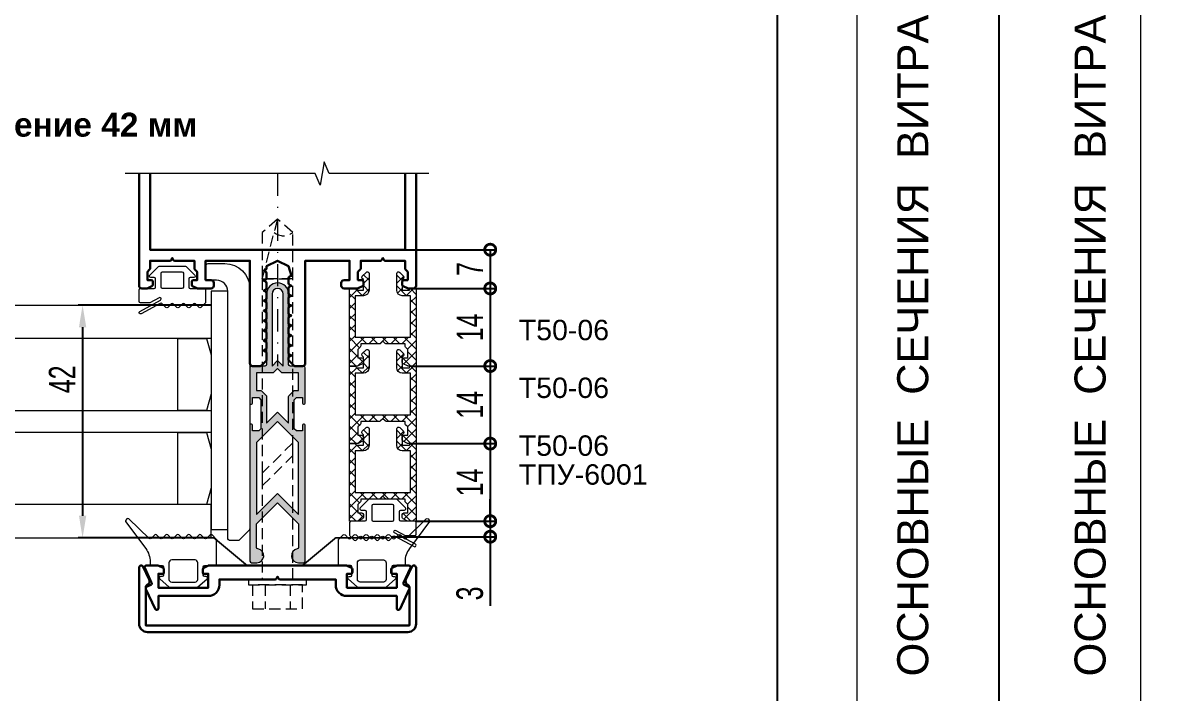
# Model space of a CAD drawing. Extents: x -37 to 8820, y -336 to 478.
# Drawn here: x 5979.9 to 6110.1, y 143.1 to 218.7 of the extents above; entities that cross this region are included whole.
import ezdxf
from ezdxf.enums import TextEntityAlignment as Align

# ---------------------------------------------------------------- set-up
doc = ezdxf.new("R2010")
doc.units = 0
doc.header["$LTSCALE"] = 5
doc.linetypes.add('DASHDOT', pattern=[1, 0.5, -0.25, 0, -0.25])
doc.linetypes.add('HIDDEN', pattern=[0.375, 0.25, -0.125])
doc.layers.get('0').update_dxf_attribs({"linetype": 'CONTINUOUS', "lineweight": 30})
doc.layers.get('DEFPOINTS').update_dxf_attribs({"linetype": 'CONTINUOUS'})
for name, color, linetype, lineweight in [('1', 6, 'DASHDOT', 13), ('2', 3, 'HIDDEN', 13), ('Dimentions', 5, 'CONTINUOUS', 15), ('Glass', 5, 'CONTINUOUS', 20), ('Ал подклад', 7, 'CONTINUOUS', 20), ('Герлен', 7, 'CONTINUOUS', 60), ('Зигзаг', 1, 'CONTINUOUS', 15), ('Подкладки', 1, 'CONTINUOUS', 20), ('Текстовый', 7, 'CONTINUOUS', 9), ('Уплотнители', 1, 'CONTINUOUS', 20), ('Штриховка', 1, 'CONTINUOUS', 5)]:
    doc.layers.add(name, color=color, linetype=linetype, lineweight=lineweight)
doc.layers.add('Скрытые', color=14, linetype='CONTINUOUS', plot=False)
doc.styles.add('3', font='RUSS.SHX', dxfattribs={"width": 0.7, "height": 3})
doc.styles.add('Каталожный', font='arial.ttf', dxfattribs={"height": 2.5})
doc.styles.add('Фирм', font='arial.ttf', dxfattribs={"height": 3.5})
doc.dimstyles.new('MX1_6', dxfattribs={"dimtxt": 3, "dimasz": 2.5, "dimexe": 0.5, "dimexo": 0, "dimgap": 0.8, "dimtad": 1, "dimlfac": 1.6, "dimdsep": 46, "dimtxsty": '3', "dimcen": 0, "dimclrd": 256, "dimclre": 256, "dimclrt": 256, "dimaunit": 1, "dimadec": 0, "dimazin": 0, "dimtfac": 1, "dimtmove": 0, "dimatfit": 1, "dimfxl": 1, "dimtvp": 1, "dimtolj": 1, "dimtzin": 0, "dimarcsym": 0})

# ---------------------------------------------------------------- blocks, each defined once
blk = doc.blocks.new('*D132')
at = {"layer": 'DEFPOINTS', "color": 0, "linetype": 'Continuous', "transparency": 16777216}
for p in [(6001.15, 186.89), (5986.66, 160.64), (6001.15, 160.64)]:
    blk.add_point(p, dxfattribs=at)
at = {"layer": 'Dimentions', "linetype": 'Continuous', "lineweight": -2, "transparency": 16777216}
for p, q in [((6001.15, 186.89), (5986.16, 186.89)), ((5986.66, 184.39), (5986.66, 163.14)), ((6001.15, 160.64), (5986.16, 160.64))]:
    blk.add_line(p, q, dxfattribs=at)
at = {"layer": 'Dimentions', "linetype": 'Continuous', "transparency": 16777216}
for points in [[(5986.25, 184.39), (5987.08, 184.39), (5986.66, 186.89)], [(5986.25, 163.14), (5987.08, 163.14), (5986.66, 160.64)]]:
    blk.add_solid(points, dxfattribs=at)
at = {"layer": 'Dimentions', "linetype": 'Continuous', "transparency": 16777216, "insert": (5984.36, 178.52), "char_height": 3, "attachment_point": 5, "rotation": 90, "style": '3'}
blk.add_mtext('\\A1;42', dxfattribs=at)
blk = doc.blocks.new('45313-2')
blk.add_lwpolyline([(-12.43, 0, -0.116434), (-12.56, 0.03), (-13.33, 0.42, -0.284079), (-13.5, 0.69), (-13.5, 1.2, -0.414214), (-13.2, 1.5), (-12.5, 1.5), (-12.5, 4), (-21.5, 4), (-21.5, 1.5), (-20.8, 1.5, -0.414214), (-20.5, 1.2), (-20.5, 0.69, -0.284079), (-20.67, 0.42), (-21.44, 0.03, -0.116434), (-21.57, 0), (-23.7, 0, -0.548619), (-23.97, 0.43), (-22.73, 3.1, 0.414214), (-22.87, 3.5), (-23.63, 3.85, -0.414214), (-23.77, 4.25), (-22.1, 7.83, -0.291473), (-21.83, 8), (-21.8, 8, -0.414214), (-21.5, 7.7), (-21.5, 5.5), (-12.5, 5.5, -0.414214), (-10.5, 3.5), (-10.5, 2.5), (-0.44, 2.5, -0.284079), (-0.17, 2.33), (0, 2), (0.17, 2.33, -0.284079), (0.44, 2.5), (10.5, 2.5), (10.5, 3.5, -0.414214), (12.5, 5.5), (21.5, 5.5), (21.5, 7.7, -0.414214), (21.8, 8), (21.83, 8, -0.291473), (22.1, 7.83), (23.77, 4.25, -0.414214), (23.63, 3.85), (22.87, 3.5, 0.414214), (22.73, 3.1), (23.97, 0.43, -0.548619), (23.7, 0), (21.57, 0, -0.116434), (21.44, 0.03), (20.67, 0.42, -0.284079), (20.5, 0.69), (20.5, 1.2, -0.414214), (20.8, 1.5), (21.5, 1.5), (21.5, 4), (12.5, 4), (12.5, 1.5), (13.2, 1.5, -0.414214), (13.5, 1.2), (13.5, 0.69, -0.284079), (13.33, 0.42), (12.56, 0.03, -0.116434), (12.43, 0)], format="xyb", close=True)
blk = doc.blocks.new('_DotSmall')
at = {"color": 0, "linetype": 'ByBlock', "const_width": 0.5}
blk.add_lwpolyline([(-0.0625, 0, 1), (0.0625, 0, 1)], format="xyb", close=True, dxfattribs=at)
blk = doc.blocks.new('*D134')
at = {"layer": 'DEFPOINTS', "color": 0, "linetype": 'Continuous', "transparency": 16777216}
for p in [(6023.97, 188.77), (6024.28, 180.02), (6032.64, 180.02)]:
    blk.add_point(p, dxfattribs=at)
at = {"layer": 'Dimentions', "linetype": 'Continuous', "lineweight": -2, "transparency": 16777216}
for p, q in [((6023.97, 188.77), (6033.14, 188.77)), ((6032.64, 188.77), (6032.64, 180.02)), ((6024.28, 180.02), (6033.14, 180.02))]:
    blk.add_line(p, q, dxfattribs=at)
at = {"layer": 'Dimentions', "linetype": 'Continuous', "lineweight": -2, "transparency": 16777216, "xscale": 2.5, "yscale": 2.5, "zscale": 2.5}
for p, rotation in [((6032.64, 188.77), 90), ((6032.64, 180.02), 270)]:
    blk.add_blockref('_DotSmall', p, dxfattribs=dict(at, rotation=rotation))
at = {"layer": 'Dimentions', "linetype": 'Continuous', "transparency": 16777216, "insert": (6030.34, 184.39), "char_height": 3, "attachment_point": 5, "rotation": 90, "style": '3'}
blk.add_mtext('\\A1;14', dxfattribs=at)
blk = doc.blocks.new('*D135')
at = {"layer": 'DEFPOINTS', "color": 0, "linetype": 'Continuous', "transparency": 16777216}
for p in [(6023.03, 193.14), (6031.11, 188.77), (6032.64, 188.77)]:
    blk.add_point(p, dxfattribs=at)
at = {"layer": 'Dimentions', "linetype": 'Continuous', "lineweight": -2, "transparency": 16777216}
for p, q in [((6023.03, 193.14), (6033.14, 193.14)), ((6032.64, 193.14), (6032.64, 188.77)), ((6031.11, 188.77), (6033.14, 188.77))]:
    blk.add_line(p, q, dxfattribs=at)
at = {"layer": 'Dimentions', "linetype": 'Continuous', "lineweight": -2, "transparency": 16777216, "xscale": 2.5, "yscale": 2.5, "zscale": 2.5}
for p, rotation in [((6032.64, 193.14), 90), ((6032.64, 188.77), 270)]:
    blk.add_blockref('_DotSmall', p, dxfattribs=dict(at, rotation=rotation))
at = {"layer": 'Dimentions', "linetype": 'Continuous', "transparency": 16777216, "insert": (6030.34, 190.96), "char_height": 3, "attachment_point": 5, "rotation": 90, "style": '3'}
blk.add_mtext('\\A1;7', dxfattribs=at)
blk = doc.blocks.new('*D1007')
at = {"layer": 'DEFPOINTS', "color": 0, "linetype": 'Continuous', "transparency": 16777216}
for p in [(6023.97, 180.02), (6024.28, 171.27), (6032.64, 171.27)]:
    blk.add_point(p, dxfattribs=at)
at = {"layer": 'Dimentions', "linetype": 'Continuous', "lineweight": -2, "transparency": 16777216}
for p, q in [((6023.97, 180.02), (6033.14, 180.02)), ((6032.64, 180.02), (6032.64, 171.27)), ((6024.28, 171.27), (6033.14, 171.27))]:
    blk.add_line(p, q, dxfattribs=at)
at = {"layer": 'Dimentions', "linetype": 'Continuous', "lineweight": -2, "transparency": 16777216, "xscale": 2.5, "yscale": 2.5, "zscale": 2.5}
for p, rotation in [((6032.64, 180.02), 90), ((6032.64, 171.27), 270)]:
    blk.add_blockref('_DotSmall', p, dxfattribs=dict(at, rotation=rotation))
at = {"layer": 'Dimentions', "linetype": 'Continuous', "transparency": 16777216, "insert": (6030.34, 175.64), "char_height": 3, "attachment_point": 5, "rotation": 90, "style": '3'}
blk.add_mtext('\\A1;14', dxfattribs=at)
blk = doc.blocks.new('*D1008')
at = {"layer": 'DEFPOINTS', "color": 0, "linetype": 'Continuous', "transparency": 16777216}
for p in [(6023.97, 171.27), (6024.28, 162.52), (6032.64, 162.52)]:
    blk.add_point(p, dxfattribs=at)
at = {"layer": 'Dimentions', "linetype": 'Continuous', "lineweight": -2, "transparency": 16777216}
for p, q in [((6023.97, 171.27), (6033.14, 171.27)), ((6032.64, 171.27), (6032.64, 162.52)), ((6024.28, 162.52), (6033.14, 162.52))]:
    blk.add_line(p, q, dxfattribs=at)
at = {"layer": 'Dimentions', "linetype": 'Continuous', "lineweight": -2, "transparency": 16777216, "xscale": 2.5, "yscale": 2.5, "zscale": 2.5}
for p, rotation in [((6032.64, 171.27), 90), ((6032.64, 162.52), 270)]:
    blk.add_blockref('_DotSmall', p, dxfattribs=dict(at, rotation=rotation))
at = {"layer": 'Dimentions', "linetype": 'Continuous', "transparency": 16777216, "insert": (6030.34, 166.89), "char_height": 3, "attachment_point": 5, "rotation": 90, "style": '3'}
blk.add_mtext('\\A1;14', dxfattribs=at)
blk = doc.blocks.new('*D1009')
at = {"layer": 'DEFPOINTS', "color": 0, "linetype": 'Continuous', "transparency": 16777216}
for p in [(6029.39, 162.52), (6021.47, 160.77), (6032.64, 160.77)]:
    blk.add_point(p, dxfattribs=at)
at = {"layer": 'Dimentions', "linetype": 'Continuous', "lineweight": -2, "transparency": 16777216}
for p, q in [((6032.64, 162.52), (6032.64, 165.02)), ((6029.39, 162.52), (6033.14, 162.52)), ((6032.64, 162.52), (6032.64, 160.77)), ((6021.47, 160.77), (6033.14, 160.77)), ((6032.64, 160.77), (6032.64, 152.97))]:
    blk.add_line(p, q, dxfattribs=at)
at = {"layer": 'Dimentions', "linetype": 'Continuous', "lineweight": -2, "transparency": 16777216, "xscale": 2.5, "yscale": 2.5, "zscale": 2.5}
for p, rotation in [((6032.64, 162.52), 270), ((6032.64, 160.77), 90)]:
    blk.add_blockref('_DotSmall', p, dxfattribs=dict(at, rotation=rotation))
at = {"layer": 'Dimentions', "linetype": 'Continuous', "transparency": 16777216, "insert": (6030.34, 154.37), "char_height": 3, "attachment_point": 5, "rotation": 90, "style": '3'}
blk.add_mtext('\\A1;3', dxfattribs=at)

msp = doc.modelspace()

# ---------------------------------------------------------------- hatches: boundary and pattern name
at = {"layer": 'Штриховка', "lineweight": 5}
h = msp.add_hatch(dxfattribs=at)
h.set_pattern_fill('ANSI37', color=256, scale=7, style=0)
h.set_pattern_definition([(45, (8413.8997, 7320.5547), (-0.61871843, 0.61871843), []), (135, (8413.8997, 7320.5547), (-0.61871843, -0.61871843), [])])
edge = h.paths.add_edge_path()
edge.add_line((6020.5289, 182.8323), (6020.2713, 182.5748))
edge.add_arc((6020.1387, 182.7073), 0.1875, 270, 315, ccw=False)
edge.add_line((6020.1387, 182.5198), (6018.0289, 182.5198))
edge.add_line((6018.0289, 182.5198), (6018.0289, 182.285))
edge.add_arc((6017.8414, 182.285), 0.1875, -45, 0, ccw=False)
edge.add_line((6017.974, 182.1524), (6017.7164, 181.8948))
edge.add_line((6017.7164, 181.8948), (6017.7164, 180.9573))
edge.add_line((6017.7164, 180.9573), (6018.1539, 180.9573))
edge.add_arc((6018.1539, 180.7698), 0.1875, 0, 90, ccw=False)
edge.add_line((6018.3414, 180.7698), (6018.3414, 180.4482))
edge.add_arc((6018.1539, 180.4482), 0.1875, 296.565051, 360, ccw=False)
edge.add_line((6018.2377, 180.2805), (6017.756, 180.0396))
edge.add_arc((6017.6721, 180.2073), 0.1875, 270, 296.565051, ccw=False)
edge.add_line((6017.6721, 180.0198), (6016.7789, 180.0198))
edge.add_line((6016.7789, 180.0198), (6016.7789, 188.7698))
edge.add_line((6016.7789, 188.7698), (6017.3414, 188.7698))
edge.add_arc((6017.3414, 188.5823), 0.1875, 0, 90, ccw=False)
edge.add_line((6017.5289, 188.5823), (6018.3414, 188.5823))
edge.add_line((6018.3414, 188.5823), (6018.3414, 189.7698))
edge.add_line((6018.3414, 189.7698), (6018.2088, 189.9024))
edge.add_arc((6018.3414, 190.035), 0.1875, 135, 225, ccw=False)
edge.add_line((6018.2088, 190.1676), (6018.628, 190.5868))
edge.add_arc((6018.7682, 190.4466), 0.1982, 0, 135, ccw=False)
edge.add_line((6018.9664, 190.4466), (6018.9664, 188.5823))
edge.add_arc((6018.3414, 188.5823), 0.625, -90, 0, ccw=False)
edge.add_line((6018.3414, 187.9573), (6017.4039, 187.9573))
edge.add_line((6017.4039, 187.9573), (6017.4039, 183.2698))
edge.add_line((6017.4039, 183.2698), (6023.6539, 183.2698))
edge.add_line((6023.6539, 183.2698), (6023.6539, 187.9573))
edge.add_line((6023.6539, 187.9573), (6022.7164, 187.9573))
edge.add_arc((6022.7164, 188.5823), 0.625, 180, 270, ccw=False)
edge.add_line((6022.0914, 188.5823), (6022.0914, 190.4466))
edge.add_arc((6022.2896, 190.4466), 0.1982, 45, 180, ccw=False)
edge.add_line((6022.4298, 190.5868), (6022.849, 190.1676))
edge.add_arc((6022.7164, 190.035), 0.1875, -45, 45, ccw=False)
edge.add_line((6022.849, 189.9024), (6022.7164, 189.7698))
edge.add_line((6022.7164, 189.7698), (6022.7164, 188.5823))
edge.add_line((6022.7164, 188.5823), (6023.5289, 188.5823))
edge.add_arc((6023.7164, 188.5823), 0.1875, 90, 180, ccw=False)
edge.add_line((6023.7164, 188.7698), (6024.2789, 188.7698))
edge.add_line((6024.2789, 188.7698), (6024.2789, 180.0198))
edge.add_line((6024.2789, 180.0198), (6023.3857, 180.0198))
edge.add_arc((6023.3857, 180.2073), 0.1875, 243.434949, 270, ccw=False)
edge.add_line((6023.3018, 180.0396), (6022.82, 180.2805))
edge.add_arc((6022.9039, 180.4482), 0.1875, 180, 243.434949, ccw=False)
edge.add_line((6022.7164, 180.4482), (6022.7164, 180.7698))
edge.add_arc((6022.9039, 180.7698), 0.1875, 90, 180, ccw=False)
edge.add_line((6022.9039, 180.9573), (6023.3414, 180.9573))
edge.add_line((6023.3414, 180.9573), (6023.3414, 181.8948))
edge.add_line((6023.3414, 181.8948), (6023.0838, 182.1524))
edge.add_arc((6023.2164, 182.285), 0.1875, 180, 225, ccw=False)
edge.add_line((6023.0289, 182.285), (6023.0289, 182.5198))
edge.add_line((6023.0289, 182.5198), (6020.9191, 182.5198))
edge.add_arc((6020.9191, 182.7073), 0.1875, 225, 270, ccw=False)
edge.add_line((6020.7865, 182.5748), (6020.5289, 182.8323))
at = {"layer": 'Штриховка'}
h = msp.add_hatch(color=256, dxfattribs=at)
h.paths.add_polyline_path([(6006.2789, 163.268), (6008.6539, 165.643), (6011.0289, 163.268), (6011.0289, 171.393), (6008.6539, 173.768), (6006.2789, 171.393)], flags=16)
edge = h.paths.add_edge_path()
edge.add_arc((6005.6539, 175.8323), 0.125, 180, 270)
edge.add_line((6005.6539, 175.7073), (6005.7164, 175.7073))
edge.add_arc((6005.7164, 175.8323), 0.125, 270, 360)
edge.add_line((6005.8414, 175.8323), (6005.8414, 176.4573))
edge.add_line((6005.8414, 176.4573), (6006.5326, 176.4573))
edge.add_line((6006.5326, 176.4573), (6006.7789, 176.211))
edge.add_line((6006.7789, 176.211), (6006.7789, 172.9537))
edge.add_line((6006.7789, 172.9537), (6006.5326, 172.7073))
edge.add_line((6006.5326, 172.7073), (6005.8414, 172.7073))
edge.add_line((6005.8414, 172.7073), (6005.8414, 173.3323))
edge.add_arc((6005.7164, 173.3323), 0.125, 0, 90)
edge.add_line((6005.7164, 173.4573), (6005.6539, 173.4573))
edge.add_arc((6005.6539, 173.3323), 0.125, 90, 180)
edge.add_line((6005.5289, 173.3323), (6005.5289, 158.0198))
edge.add_arc((6005.7164, 158.0198), 0.1875, 180, 270)
edge.add_line((6005.7164, 157.8323), (6006.3101, 157.8323))
edge.add_arc((6006.3101, 158.6136), 0.7812, 270, 440.718201)
edge.add_arc((6006.4664, 159.5697), 0.1875, 180, 260.718201, ccw=False)
edge.add_line((6006.2789, 159.5697), (6006.2789, 162.2073))
edge.add_line((6006.2789, 162.2073), (6008.6539, 164.5823))
edge.add_line((6008.6539, 164.5823), (6011.0289, 162.2073))
edge.add_line((6011.0289, 162.2073), (6011.0289, 159.5697))
edge.add_arc((6010.8414, 159.5697), 0.1875, -80.718201, 0, ccw=False)
edge.add_arc((6010.9976, 158.6136), 0.7812, 99.281799, 270)
edge.add_line((6010.9976, 157.8323), (6011.5914, 157.8323))
edge.add_arc((6011.5914, 158.0198), 0.1875, 270, 360)
edge.add_line((6011.7789, 158.0198), (6011.7789, 173.3323))
edge.add_arc((6011.6539, 173.3323), 0.125, 0, 90)
edge.add_line((6011.6539, 173.4573), (6011.5914, 173.4573))
edge.add_arc((6011.5914, 173.3323), 0.125, 90, 180)
edge.add_line((6011.4664, 173.3323), (6011.4664, 172.7073))
edge.add_line((6011.4664, 172.7073), (6010.7752, 172.7073))
edge.add_line((6010.7752, 172.7073), (6010.5289, 172.9537))
edge.add_line((6010.5289, 172.9537), (6010.5289, 176.211))
edge.add_line((6010.5289, 176.211), (6010.7752, 176.4573))
edge.add_line((6010.7752, 176.4573), (6011.4664, 176.4573))
edge.add_line((6011.4664, 176.4573), (6011.4664, 175.8323))
edge.add_arc((6011.5914, 175.8323), 0.125, 180, 270)
edge.add_line((6011.5914, 175.7073), (6011.6539, 175.7073))
edge.add_arc((6011.6539, 175.8323), 0.125, 270, 360)
edge.add_line((6011.7789, 175.8323), (6011.7789, 179.8323))
edge.add_arc((6011.5914, 179.8323), 0.1875, 0, 90)
edge.add_line((6011.5914, 180.0198), (6010.0914, 180.0198))
edge.add_arc((6010.0914, 180.2073), 0.1875, 180, 270, ccw=False)
edge.add_line((6009.9039, 180.2073), (6009.9039, 184.2698))
edge.add_arc((6009.9039, 184.3948), 0.125, 270, 450)
edge.add_line((6009.9039, 184.5198), (6009.9039, 188.1448))
edge.add_arc((6008.6539, 188.1448), 1.25, 0, 180)
edge.add_line((6007.4039, 188.1448), (6007.4039, 184.5198))
edge.add_arc((6007.4039, 184.3948), 0.125, 90, 270)
edge.add_line((6007.4039, 184.2698), (6007.4039, 180.2073))
edge.add_arc((6007.2164, 180.2073), 0.1875, -90, 0, ccw=False)
edge.add_line((6007.2164, 180.0198), (6005.7164, 180.0198))
edge.add_arc((6005.7164, 179.8323), 0.1875, 90, 180)
edge.add_line((6005.5289, 179.8323), (6005.5289, 175.8323))
edge = h.paths.add_edge_path(flags=16)
edge.add_line((6006.2789, 179.2698), (6006.2789, 177.2698))
edge.add_line((6006.2789, 177.2698), (6006.7031, 177.2698))
edge.add_arc((6006.7031, 177.0823), 0.1875, 45, 90, ccw=False)
edge.add_line((6006.8356, 177.2149), (6007.349, 176.7016))
edge.add_arc((6007.2164, 176.569), 0.1875, 0, 45, ccw=False)
edge.add_line((6007.4039, 176.569), (6007.4039, 173.5787))
edge.add_line((6007.4039, 173.5787), (6008.6539, 174.8287))
edge.add_line((6008.6539, 174.8287), (6009.9039, 173.5787))
edge.add_line((6009.9039, 173.5787), (6009.9039, 176.569))
edge.add_arc((6010.0914, 176.569), 0.1875, 135, 180, ccw=False)
edge.add_line((6009.9588, 176.7016), (6010.4721, 177.2149))
edge.add_arc((6010.6047, 177.0823), 0.1875, 90, 135, ccw=False)
edge.add_line((6010.6047, 177.2698), (6011.0289, 177.2698))
edge.add_line((6011.0289, 177.2698), (6011.0289, 179.2698))
edge.add_line((6011.0289, 179.2698), (6009.145, 179.2698))
edge.add_line((6009.145, 179.2698), (6008.6539, 179.761))
edge.add_line((6008.6539, 179.761), (6008.1628, 179.2698))
edge.add_line((6008.1628, 179.2698), (6006.2789, 179.2698))
edge = h.paths.add_edge_path(flags=16)
edge.add_line((6008.6539, 180.6448), (6009.2789, 180.0198))
edge.add_line((6009.2789, 180.0198), (6009.2789, 188.1448))
edge.add_arc((6008.6539, 188.1448), 0.625, 0, 180)
edge.add_line((6008.0289, 188.1448), (6008.0289, 180.0198))
edge.add_line((6008.0289, 180.0198), (6008.6539, 180.6448))
at = {"layer": 'Штриховка', "lineweight": 5}
h = msp.add_hatch(dxfattribs=at)
h.set_pattern_fill('ANSI37', color=256, scale=7, style=0)
h.set_pattern_definition([(45, (8413.8997, 7311.8047), (-0.61871843, 0.61871843), []), (135, (8413.8997, 7311.8047), (-0.61871843, -0.61871843), [])])
edge = h.paths.add_edge_path()
edge.add_line((6020.5289, 174.0823), (6020.2713, 173.8248))
edge.add_arc((6020.1387, 173.9573), 0.1875, 270, 315, ccw=False)
edge.add_line((6020.1387, 173.7698), (6018.0289, 173.7698))
edge.add_line((6018.0289, 173.7698), (6018.0289, 173.535))
edge.add_arc((6017.8414, 173.535), 0.1875, -45, 0, ccw=False)
edge.add_line((6017.974, 173.4024), (6017.7164, 173.1448))
edge.add_line((6017.7164, 173.1448), (6017.7164, 172.2073))
edge.add_line((6017.7164, 172.2073), (6018.1539, 172.2073))
edge.add_arc((6018.1539, 172.0198), 0.1875, 0, 90, ccw=False)
edge.add_line((6018.3414, 172.0198), (6018.3414, 171.6982))
edge.add_arc((6018.1539, 171.6982), 0.1875, 296.565051, 360, ccw=False)
edge.add_line((6018.2377, 171.5305), (6017.756, 171.2896))
edge.add_arc((6017.6721, 171.4573), 0.1875, 270, 296.565051, ccw=False)
edge.add_line((6017.6721, 171.2698), (6016.7789, 171.2698))
edge.add_line((6016.7789, 171.2698), (6016.7789, 180.0198))
edge.add_line((6016.7789, 180.0198), (6017.3414, 180.0198))
edge.add_arc((6017.3414, 179.8323), 0.1875, 0, 90, ccw=False)
edge.add_line((6017.5289, 179.8323), (6018.3414, 179.8323))
edge.add_line((6018.3414, 179.8323), (6018.3414, 181.0198))
edge.add_line((6018.3414, 181.0198), (6018.2088, 181.1524))
edge.add_arc((6018.3414, 181.285), 0.1875, 135, 225, ccw=False)
edge.add_line((6018.2088, 181.4176), (6018.628, 181.8368))
edge.add_arc((6018.7682, 181.6966), 0.1982, 0, 135, ccw=False)
edge.add_line((6018.9664, 181.6966), (6018.9664, 179.8323))
edge.add_arc((6018.3414, 179.8323), 0.625, -90, 0, ccw=False)
edge.add_line((6018.3414, 179.2073), (6017.4039, 179.2073))
edge.add_line((6017.4039, 179.2073), (6017.4039, 174.5198))
edge.add_line((6017.4039, 174.5198), (6023.6539, 174.5198))
edge.add_line((6023.6539, 174.5198), (6023.6539, 179.2073))
edge.add_line((6023.6539, 179.2073), (6022.7164, 179.2073))
edge.add_arc((6022.7164, 179.8323), 0.625, 180, 270, ccw=False)
edge.add_line((6022.0914, 179.8323), (6022.0914, 181.6966))
edge.add_arc((6022.2896, 181.6966), 0.1982, 45, 180, ccw=False)
edge.add_line((6022.4298, 181.8368), (6022.849, 181.4176))
edge.add_arc((6022.7164, 181.285), 0.1875, -45, 45, ccw=False)
edge.add_line((6022.849, 181.1524), (6022.7164, 181.0198))
edge.add_line((6022.7164, 181.0198), (6022.7164, 179.8323))
edge.add_line((6022.7164, 179.8323), (6023.5289, 179.8323))
edge.add_arc((6023.7164, 179.8323), 0.1875, 90, 180, ccw=False)
edge.add_line((6023.7164, 180.0198), (6024.2789, 180.0198))
edge.add_line((6024.2789, 180.0198), (6024.2789, 171.2698))
edge.add_line((6024.2789, 171.2698), (6023.3857, 171.2698))
edge.add_arc((6023.3857, 171.4573), 0.1875, 243.434949, 270, ccw=False)
edge.add_line((6023.3018, 171.2896), (6022.82, 171.5305))
edge.add_arc((6022.9039, 171.6982), 0.1875, 180, 243.434949, ccw=False)
edge.add_line((6022.7164, 171.6982), (6022.7164, 172.0198))
edge.add_arc((6022.9039, 172.0198), 0.1875, 90, 180, ccw=False)
edge.add_line((6022.9039, 172.2073), (6023.3414, 172.2073))
edge.add_line((6023.3414, 172.2073), (6023.3414, 173.1448))
edge.add_line((6023.3414, 173.1448), (6023.0838, 173.4024))
edge.add_arc((6023.2164, 173.535), 0.1875, 180, 225, ccw=False)
edge.add_line((6023.0289, 173.535), (6023.0289, 173.7698))
edge.add_line((6023.0289, 173.7698), (6020.9191, 173.7698))
edge.add_arc((6020.9191, 173.9573), 0.1875, 225, 270, ccw=False)
edge.add_line((6020.7865, 173.8248), (6020.5289, 174.0823))
h = msp.add_hatch(dxfattribs=at)
h.set_pattern_fill('ANSI37', color=256, scale=7, style=0)
h.set_pattern_definition([(45, (8413.8997, 7303.0547), (-0.61871843, 0.61871843), []), (135, (8413.8997, 7303.0547), (-0.61871843, -0.61871843), [])])
edge = h.paths.add_edge_path()
edge.add_line((6020.5289, 165.3323), (6020.2713, 165.0748))
edge.add_arc((6020.1387, 165.2073), 0.1875, 270, 315, ccw=False)
edge.add_line((6020.1387, 165.0198), (6018.0289, 165.0198))
edge.add_line((6018.0289, 165.0198), (6018.0289, 164.785))
edge.add_arc((6017.8414, 164.785), 0.1875, -45, 0, ccw=False)
edge.add_line((6017.974, 164.6524), (6017.7164, 164.3948))
edge.add_line((6017.7164, 164.3948), (6017.7164, 163.4573))
edge.add_line((6017.7164, 163.4573), (6018.1539, 163.4573))
edge.add_arc((6018.1539, 163.2698), 0.1875, 0, 90, ccw=False)
edge.add_line((6018.3414, 163.2698), (6018.3414, 162.9482))
edge.add_arc((6018.1539, 162.9482), 0.1875, 296.565051, 360, ccw=False)
edge.add_line((6018.2377, 162.7805), (6017.756, 162.5396))
edge.add_arc((6017.6721, 162.7073), 0.1875, 270, 296.565051, ccw=False)
edge.add_line((6017.6721, 162.5198), (6016.7789, 162.5198))
edge.add_line((6016.7789, 162.5198), (6016.7789, 171.2698))
edge.add_line((6016.7789, 171.2698), (6017.3414, 171.2698))
edge.add_arc((6017.3414, 171.0823), 0.1875, 0, 90, ccw=False)
edge.add_line((6017.5289, 171.0823), (6018.3414, 171.0823))
edge.add_line((6018.3414, 171.0823), (6018.3414, 172.2698))
edge.add_line((6018.3414, 172.2698), (6018.2088, 172.4024))
edge.add_arc((6018.3414, 172.535), 0.1875, 135, 225, ccw=False)
edge.add_line((6018.2088, 172.6676), (6018.628, 173.0868))
edge.add_arc((6018.7682, 172.9466), 0.1982, 0, 135, ccw=False)
edge.add_line((6018.9664, 172.9466), (6018.9664, 171.0823))
edge.add_arc((6018.3414, 171.0823), 0.625, -90, 0, ccw=False)
edge.add_line((6018.3414, 170.4573), (6017.4039, 170.4573))
edge.add_line((6017.4039, 170.4573), (6017.4039, 165.7698))
edge.add_line((6017.4039, 165.7698), (6023.6539, 165.7698))
edge.add_line((6023.6539, 165.7698), (6023.6539, 170.4573))
edge.add_line((6023.6539, 170.4573), (6022.7164, 170.4573))
edge.add_arc((6022.7164, 171.0823), 0.625, 180, 270, ccw=False)
edge.add_line((6022.0914, 171.0823), (6022.0914, 172.9466))
edge.add_arc((6022.2896, 172.9466), 0.1982, 45, 180, ccw=False)
edge.add_line((6022.4298, 173.0868), (6022.849, 172.6676))
edge.add_arc((6022.7164, 172.535), 0.1875, -45, 45, ccw=False)
edge.add_line((6022.849, 172.4024), (6022.7164, 172.2698))
edge.add_line((6022.7164, 172.2698), (6022.7164, 171.0823))
edge.add_line((6022.7164, 171.0823), (6023.5289, 171.0823))
edge.add_arc((6023.7164, 171.0823), 0.1875, 90, 180, ccw=False)
edge.add_line((6023.7164, 171.2698), (6024.2789, 171.2698))
edge.add_line((6024.2789, 171.2698), (6024.2789, 162.5198))
edge.add_line((6024.2789, 162.5198), (6023.3857, 162.5198))
edge.add_arc((6023.3857, 162.7073), 0.1875, 243.434949, 270, ccw=False)
edge.add_line((6023.3018, 162.5396), (6022.82, 162.7805))
edge.add_arc((6022.9039, 162.9482), 0.1875, 180, 243.434949, ccw=False)
edge.add_line((6022.7164, 162.9482), (6022.7164, 163.2698))
edge.add_arc((6022.9039, 163.2698), 0.1875, 90, 180, ccw=False)
edge.add_line((6022.9039, 163.4573), (6023.3414, 163.4573))
edge.add_line((6023.3414, 163.4573), (6023.3414, 164.3948))
edge.add_line((6023.3414, 164.3948), (6023.0838, 164.6524))
edge.add_arc((6023.2164, 164.785), 0.1875, 180, 225, ccw=False)
edge.add_line((6023.0289, 164.785), (6023.0289, 165.0198))
edge.add_line((6023.0289, 165.0198), (6020.9191, 165.0198))
edge.add_arc((6020.9191, 165.2073), 0.1875, 225, 270, ccw=False)
edge.add_line((6020.7865, 165.0748), (6020.5289, 165.3323))

# ---------------------------------------------------------------- linework, layer by layer
msp.add_lwpolyline([(6024.2789, 201.7256), (6024.2789, 189.0823, -0.41421356), (6023.9664, 188.7698), (6023.3857, 188.7698, -0.11643382), (6023.3018, 188.7896), (6022.82, 189.0305, -0.28407904), (6022.7164, 189.1982), (6022.7164, 189.5198, -0.41421356), (6022.9039, 189.7073), (6023.3414, 189.7073), (6023.3414, 190.6448), (6023.0838, 190.9024, -0.19891237), (6023.0289, 191.035), (6023.0289, 191.8948), (6020.801, 191.8948, -0.28407904), (6020.6333, 191.9985), (6020.5289, 192.2073), (6020.4245, 191.9985, -0.28407904), (6020.2568, 191.8948), (6018.0289, 191.8948), (6018.0289, 191.035, -0.19891237), (6017.974, 190.9024), (6017.7164, 190.6448), (6017.7164, 189.7073), (6018.1539, 189.7073, -0.41421356), (6018.3414, 189.5198), (6018.3414, 189.1982, -0.28407904), (6018.2377, 189.0305), (6017.756, 188.7896, -0.11643382), (6017.6721, 188.7698), (6016.1539, 188.7698, -0.41421356), (6015.8414, 189.0823), (6015.8414, 189.3948, -0.41421356), (6016.1539, 189.7073), (6016.7789, 189.7073), (6016.7789, 191.8948), (6011.7789, 191.8948), (6011.7789, 180.3323, -0.41421356), (6011.4664, 180.0198), (6010.6066, 180.0198, -0.19891237), (6010.474, 180.0748), (6009.9588, 180.5899, -0.19891237), (6009.9039, 180.7225), (6009.9039, 180.9352, -0.28407904), (6010.0075, 181.1029), (6010.2164, 181.2073), (6010.0075, 181.3118, -0.28407904), (6009.9039, 181.4795), (6009.9039, 182.0602, -0.28407904), (6010.0075, 182.2279), (6010.2164, 182.3323), (6010.0075, 182.4368, -0.28407904), (6009.9039, 182.6045), (6009.9039, 183.1852, -0.28407904), (6010.0075, 183.3529), (6010.2164, 183.4573), (6010.0075, 183.5618, -0.28407904), (6009.9039, 183.7295), (6009.9039, 184.3102, -0.28407904), (6010.0075, 184.4779), (6010.2164, 184.5823), (6010.0075, 184.6868, -0.28407904), (6009.9039, 184.8545), (6009.9039, 185.4352, -0.28407904), (6010.0075, 185.6029), (6010.2164, 185.7073), (6010.0075, 185.8118, -0.28407904), (6009.9039, 185.9795), (6009.9039, 186.5602, -0.28407904), (6010.0075, 186.7279), (6010.2164, 186.8323), (6010.0075, 186.9368, -0.28407904), (6009.9039, 187.1045), (6009.9039, 187.6852, -0.28407904), (6010.0075, 187.8529), (6010.2164, 187.9573), (6010.0075, 188.0618, -0.28407904), (6009.9039, 188.2295), (6009.9039, 188.8102, -0.28407904), (6010.0075, 188.9779), (6010.2164, 189.0823), (6010.0075, 189.1868, -0.28407904), (6009.9039, 189.3545), (6009.9039, 189.9352, -0.28407904), (6010.0075, 190.1029), (6010.2164, 190.2073), (6009.9039, 191.2698), (6008.6539, 191.8948), (6007.4039, 191.2698), (6007.4039, 191.042, -0.28407904), (6007.3002, 190.8743), (6007.0914, 190.7698), (6007.3002, 190.6654, -0.28407904), (6007.4039, 190.4977), (6007.4039, 189.917, -0.28407904), (6007.3002, 189.7493), (6007.0914, 189.6448), (6007.3002, 189.5404, -0.28407904), (6007.4039, 189.3727), (6007.4039, 188.792, -0.28407904), (6007.3002, 188.6243), (6007.0914, 188.5198), (6007.3002, 188.4154, -0.28407904), (6007.4039, 188.2477), (6007.4039, 187.667, -0.28407904), (6007.3002, 187.4993), (6007.0914, 187.3948), (6007.3002, 187.2904, -0.28407904), (6007.4039, 187.1227), (6007.4039, 186.542, -0.28407904), (6007.3002, 186.3743), (6007.0914, 186.2698), (6007.3002, 186.1654, -0.28407904), (6007.4039, 185.9977), (6007.4039, 185.417, -0.28407904), (6007.3002, 185.2493), (6007.0914, 185.1448), (6007.3002, 185.0404, -0.28407904), (6007.4039, 184.8727), (6007.4039, 184.292, -0.28407904), (6007.3002, 184.1243), (6007.0914, 184.0198), (6007.3002, 183.9154, -0.28407904), (6007.4039, 183.7477), (6007.4039, 183.167, -0.28407904), (6007.3002, 182.9993), (6007.0914, 182.8948), (6007.3002, 182.7904, -0.28407904), (6007.4039, 182.6227), (6007.4039, 182.042, -0.28407904), (6007.3002, 181.8743), (6007.0914, 181.7698), (6007.3002, 181.6654, -0.28407904), (6007.4039, 181.4977), (6007.4039, 180.7225, -0.19891237), (6007.349, 180.5899), (6006.8338, 180.0748, -0.19891237), (6006.7012, 180.0198), (6005.8414, 180.0198, -0.41421356), (6005.5289, 180.3323), (6005.5289, 191.8948), (6000.5289, 191.8948), (6000.5289, 189.7073), (6001.1539, 189.7073, -0.41421356), (6001.4664, 189.3948), (6001.4664, 189.0823, -0.41421356), (6001.1539, 188.7698), (5999.6357, 188.7698, -0.11643382), (5999.5518, 188.7896), (5999.07, 189.0305, -0.28407904), (5998.9664, 189.1982), (5998.9664, 189.5198, -0.41421356), (5999.1539, 189.7073), (5999.5914, 189.7073), (5999.5914, 190.6448), (5999.3338, 190.9024, -0.19891237), (5999.2789, 191.035), (5999.2789, 191.8948), (5997.051, 191.8948, -0.28407904), (5996.8833, 191.9985), (5996.7789, 192.2073), (5996.6745, 191.9985, -0.28407904), (5996.5068, 191.8948), (5994.2789, 191.8948), (5994.2789, 191.035, -0.19891237), (5994.224, 190.9024), (5993.9664, 190.6448), (5993.9664, 189.7073), (5994.4039, 189.7073, -0.41421356), (5994.5914, 189.5198), (5994.5914, 189.1982, -0.28407904), (5994.4877, 189.0305), (5994.006, 188.7896, -0.11643382), (5993.9221, 188.7698), (5993.3414, 188.7698, -0.41421356), (5993.0289, 189.0823), (5993.0289, 201.7256)], format="xyb")
msp.add_lwpolyline([(6023.0289, 201.7256), (6023.0289, 193.1448), (5994.2789, 193.1448), (5994.2789, 201.7256)])
msp.add_lwpolyline([(5993.9664, 150.0198), (6023.3414, 150.0198, 0.41421356), (6024.2789, 150.9573), (6024.2789, 157.2698, 0.80258485), (6023.8023, 157.3755), (6023.1324, 155.9388, 0.40155944), (6023.327, 155.3658, -0.27973928), (6023.5289, 155.0331), (6023.5289, 150.7698), (5993.7789, 150.7698), (5993.7789, 155.0331, -0.27973928), (5993.9808, 155.3658, 0.40155944), (5994.1754, 155.9388), (5993.5055, 157.3755, 0.80258485), (5993.0289, 157.2698), (5993.0289, 150.9573, 0.41421356)], format="xyb", close=True)
at = {"layer": '1'}
msp.add_line((6008.6539, 201.7256), (6008.6539, 180.0198), dxfattribs=at)
at = {"layer": '2'}
for p, q in [((6007.2476, 155.3323), (6007.2476, 152.6448)), ((6010.0601, 155.3323), (6010.0601, 152.6448))]:
    msp.add_line(p, q, dxfattribs=at)
msp.add_lwpolyline([(6010.3687, 189.8662), (6010.3687, 195.0912), (6008.6519, 196.584), (6006.9351, 195.0912), (6006.9351, 189.8662), (6010.3687, 189.8662)], dxfattribs=at)
msp.add_lwpolyline([(6006.9351, 189.8662), (6008.6519, 196.584), (6008.2704, 195.0912, 0.36330791), (6010.3687, 195.0912)], format="xyb", dxfattribs=at)
for points in [[(6010.3726, 155.9573), (6010.3687, 189.8662), (6008.6539, 189.8662), (6006.9351, 189.8662), (6006.9351, 155.9573)], [(6006.9351, 166.4892), (6010.3726, 169.9267), (6010.3726, 171.359), (6006.9351, 167.9215)], [(6011.9351, 155.3323), (6011.9351, 155.9573), (6005.3726, 155.9573), (6005.3726, 155.3323)], [(6011.4664, 155.3323), (6005.8414, 155.3323), (6005.8414, 152.6448), (6011.4664, 152.6448)]]:
    msp.add_lwpolyline(points, close=True, dxfattribs=at)
at = {"layer": 'Dimentions', "linetype": 'Continuous'}
for p, q in [((6074, 297), (6074, 0)), ((6106, 297), (6106, 0))]:
    msp.add_line(p, q, dxfattribs=at)
at = {"layer": 'Glass'}
for points in [[(6001.1539, 183.1448), (5962.0865, 183.1448), (5962.0865, 186.8948), (6001.1539, 186.8948)], [(6000.6516, 175.0198), (5997.404, 175.0198), (5997.404, 183.1448), (6000.6516, 183.1448), (6001.154, 181.2698), (6001.154, 176.8948)], [(6001.1539, 172.5198), (5962.0865, 172.5198), (5962.0865, 175.0198), (6001.1539, 175.0198)], [(6000.6516, 164.3948), (5997.404, 164.3948), (5997.404, 172.5198), (6000.6516, 172.5198), (6001.154, 170.6448), (6001.154, 166.2698)], [(6001.1539, 164.3948), (5962.0865, 164.3948), (5962.0865, 160.6448), (6001.1539, 160.6448)]]:
    msp.add_lwpolyline(points, close=True, dxfattribs=at)
at = {"layer": 'Ал подклад', "color": 0}
msp.add_lwpolyline([(6000.529, 191.2698, -0.41421356), (6000.8415, 191.5823), (6002.7165, 191.5823, -0.41421356), (6005.529, 188.7698), (6005.5289, 161.7112, -0.19891237), (6005.4374, 161.4902), (6004.3704, 160.4233, -0.19891237), (6004.1494, 160.3317), (6003.3414, 160.3317, -0.41421356), (6003.0289, 160.6442), (6003.029, 188.4573, 0.41421356), (6001.779, 189.7073), (6000.8415, 189.7073, -0.41421356), (6000.529, 190.0198)], format="xyb", close=True, dxfattribs=at)
at = {"layer": 'Герлен', "ltscale": 2, "const_width": 0.1875}
msp.add_lwpolyline([(6021.2789, 160.6448), (6015.2164, 160.6448), (6011.4664, 157.5198), (6005.2164, 157.5198), (6001.4664, 160.6448), (5995.4039, 160.6448)], dxfattribs=at)
at = {"layer": 'Зигзаг'}
msp.add_lwpolyline([(6025.7002, 201.7256), (6014.4807, 201.7256), (6013.8999, 203.0435), (6013.4642, 200.4308), (6012.8817, 201.7256), (5991.4598, 201.7256)], dxfattribs=at)
at = {"layer": 'Подкладки'}
msp.add_lwpolyline([(6001.1539, 161.5823), (6003.0289, 161.5823), (6003.0289, 188.4573), (6001.1539, 188.4573)], close=True, dxfattribs=at)
at = {"layer": 'Скрытые', "linetype": 'Continuous'}
for points in [[(5880, 297), (6090, 297), (6090, 0), (5880, 0)], [(6300, 297), (6090, 297), (6090, 0), (6300, 0)], [(5900, 10), (5900, 287), (6065, 287), (6065, 10)]]:
    msp.add_lwpolyline(points, close=True, dxfattribs=at)
at = {"layer": 'Уплотнители'}
for points in [[(5995.2981, 187.7307), (5994.2531, 187.1637, -0.12491271), (5994.1786, 187.1448), (5993.1851, 187.1448, -0.41421356), (5993.0289, 187.3011), (5993.0289, 188.6136, -0.41421356), (5993.1851, 188.7698), (5994.7476, 188.7698, 0.41421356), (5994.9039, 188.9261), (5994.9039, 189.8636, 0.41421356), (5994.7476, 190.0198), (5994.3414, 190.0198, -0.66858666), (5994.231, 190.2867), (5995.1706, 191.2242, -0.19861919), (5995.281, 191.2698), (5998.2768, 191.2698, -0.19861919), (5998.3871, 191.2242), (5999.3267, 190.2867, -0.66858666), (5999.2164, 190.0198), (5998.8101, 190.0198, 0.41421356), (5998.6539, 189.8636), (5998.6539, 188.9261, 0.41421356), (5998.8101, 188.7698), (6000.3726, 188.7698, -0.41421356), (6000.5289, 188.6136), (6000.5289, 187.2096, -0.19891237), (6000.4831, 187.0991), (6000.0144, 186.6303, -0.41421356), (5999.7934, 186.6303), (5999.3894, 187.0344, 0.41421356), (5999.1684, 187.0344), (5998.7644, 186.6303, -0.41421356), (5998.5434, 186.6303), (5998.1394, 187.0344, 0.41421356), (5997.9184, 187.0344), (5997.5144, 186.6303, -0.41421356), (5997.2934, 186.6303), (5996.8894, 187.0344, 0.41421356), (5996.6684, 187.0344), (5996.2644, 186.6303, -0.41421356), (5996.0434, 186.6303), (5995.6114, 187.0624, 0.33207606), (5995.4264, 187.0892), (5993.2596, 185.9137, -1), (5993.1106, 186.1884), (5995.4471, 187.456, 1)], [(5995.6851, 190.6448), (5997.8726, 190.6448, -0.41421356), (5998.0289, 190.4886), (5998.0289, 188.9261, -0.41421356), (5997.8726, 188.7698), (5995.6851, 188.7698, -0.41421356), (5995.5289, 188.9261), (5995.5289, 190.4886, -0.41421356)], [(6005.5289, 175.8323, 0.41421356), (6005.6539, 175.7073), (6005.7164, 175.7073, 0.41421356), (6005.8414, 175.8323), (6005.8414, 176.4573), (6006.5326, 176.4573), (6006.7789, 176.211), (6006.7789, 172.9537), (6006.5326, 172.7073), (6005.8414, 172.7073), (6005.8414, 173.3323, 0.41421356), (6005.7164, 173.4573), (6005.6539, 173.4573, 0.41421356), (6005.5289, 173.3323), (6005.5289, 158.0198, 0.41421356), (6005.7164, 157.8323), (6006.3101, 157.8323, 0.92211283), (6006.4361, 159.3846, -0.36752318), (6006.2789, 159.5697), (6006.2789, 162.2073), (6008.6539, 164.5823), (6011.0289, 162.2073), (6011.0289, 159.5697, -0.36752318), (6010.8716, 159.3846, 0.92211283), (6010.9976, 157.8323), (6011.5914, 157.8323, 0.41421356), (6011.7789, 158.0198), (6011.7789, 173.3323, 0.41421356), (6011.6539, 173.4573), (6011.5914, 173.4573, 0.41421356), (6011.4664, 173.3323), (6011.4664, 172.7073), (6010.7752, 172.7073), (6010.5289, 172.9537), (6010.5289, 176.211), (6010.7752, 176.4573), (6011.4664, 176.4573), (6011.4664, 175.8323, 0.41421356), (6011.5914, 175.7073), (6011.6539, 175.7073, 0.41421356), (6011.7789, 175.8323), (6011.7789, 179.8323, 0.41421356), (6011.5914, 180.0198), (6010.0914, 180.0198, -0.41421356), (6009.9039, 180.2073), (6009.9039, 184.2698, 1), (6009.9039, 184.5198), (6009.9039, 188.1448, 1), (6007.4039, 188.1448), (6007.4039, 184.5198, 1), (6007.4039, 184.2698), (6007.4039, 180.2073, -0.41421356), (6007.2164, 180.0198), (6005.7164, 180.0198, 0.41421356), (6005.5289, 179.8323)], [(6008.6539, 180.6448), (6009.2789, 180.0198), (6009.2789, 188.1448, 1), (6008.0289, 188.1448), (6008.0289, 180.0198), (6008.6539, 180.6448)], [(6006.2789, 179.2698), (6006.2789, 177.2698), (6006.7031, 177.2698, -0.19891237), (6006.8356, 177.2149), (6007.349, 176.7016, -0.19891237), (6007.4039, 176.569), (6007.4039, 173.5787), (6008.6539, 174.8287), (6009.9039, 173.5787), (6009.9039, 176.569, -0.19891237), (6009.9588, 176.7016), (6010.4721, 177.2149, -0.19891237), (6010.6047, 177.2698), (6011.0289, 177.2698), (6011.0289, 179.2698), (6009.145, 179.2698), (6008.6539, 179.761), (6008.1628, 179.2698)], [(6022.0096, 161.4807), (6023.0547, 160.9137, 0.12491271), (6023.1292, 160.8948), (6024.1226, 160.8948, 0.41421356), (6024.2789, 161.0511), (6024.2789, 162.3636, 0.41421356), (6024.1226, 162.5198), (6022.5601, 162.5198, -0.41421356), (6022.4039, 162.6761), (6022.4039, 163.6136, -0.41421356), (6022.5601, 163.7698), (6022.9664, 163.7698, 0.66858666), (6023.0767, 164.0367), (6022.1371, 164.9742, 0.19861919), (6022.0268, 165.0198), (6019.031, 165.0198, 0.19861919), (6018.9206, 164.9742), (6017.981, 164.0367, 0.66858666), (6018.0914, 163.7698), (6018.4976, 163.7698, -0.41421356), (6018.6539, 163.6136), (6018.6539, 162.6761, -0.41421356), (6018.4976, 162.5198), (6016.9351, 162.5198, 0.41421356), (6016.7789, 162.3636), (6016.7789, 160.9596, 0.19891237), (6016.8247, 160.8491), (6017.2934, 160.3803, 0.41421356), (6017.5144, 160.3803), (6017.9184, 160.7844, -0.41421356), (6018.1394, 160.7844), (6018.5434, 160.3803, 0.41421356), (6018.7644, 160.3803), (6019.1684, 160.7844, -0.41421356), (6019.3894, 160.7844), (6019.7934, 160.3803, 0.41421356), (6020.0144, 160.3803), (6020.4184, 160.7844, -0.41421356), (6020.6394, 160.7844), (6021.0434, 160.3803, 0.41421356), (6021.2644, 160.3803), (6021.6964, 160.8124, -0.33207606), (6021.8814, 160.8392), (6024.0481, 159.6637, 1), (6024.1971, 159.9384), (6021.8606, 161.206, -1)], [(6021.6226, 164.3948), (6019.4351, 164.3948, 0.41421356), (6019.2789, 164.2386), (6019.2789, 162.6761, 0.41421356), (6019.4351, 162.5198), (6021.6226, 162.5198, 0.41421356), (6021.7789, 162.6761), (6021.7789, 164.2386, 0.41421356)], [(6000.4351, 156.2698, -0.41421356), (6000.2789, 156.4261), (6000.2789, 157.3636, -0.41421356), (6000.4351, 157.5198), (6001.7789, 157.5198), (6001.7789, 160.4078, 0.19891237), (6001.7423, 160.4962), (6001.2644, 160.9741, 0.41421356), (6001.0434, 160.9741), (6000.6394, 160.57, -0.41421356), (6000.4184, 160.57), (6000.0144, 160.9741, 0.41421356), (5999.7934, 160.9741), (5999.3894, 160.57, -0.41421356), (5999.1684, 160.57), (5998.7644, 160.9741, 0.41421356), (5998.5434, 160.9741), (5998.1394, 160.57, -0.41421356), (5997.9184, 160.57), (5997.5144, 160.9741, 0.41421356), (5997.2934, 160.9741), (5996.8894, 160.57, -0.41421356), (5996.6684, 160.57), (5996.2644, 160.9741, 0.41421356), (5996.0434, 160.9741), (5995.6394, 160.57, -0.41421356), (5995.4184, 160.57), (5995.0144, 160.9741, 0.41421356), (5994.7934, 160.9741), (5994.3894, 160.57, -0.41421356), (5994.1684, 160.57), (5991.8894, 162.7844, 0.41421356), (5991.6684, 162.7844), (5991.5371, 162.653, 0.29253821), (5991.501, 162.4885), (5993.7817, 159.4353, -0.16178775), (5994.2789, 157.9392), (5994.2789, 157.5198), (5995.6226, 157.5198, -0.41421356), (5995.7789, 157.3636), (5995.7789, 156.4261, -0.41421356), (5995.6226, 156.2698), (5995.4664, 156.2698, 0.66858666), (5995.356, 156.003), (5996.4206, 155.0655, 0.19861919), (5996.531, 155.0198), (5999.5268, 155.0198, 0.19861919), (5999.6371, 155.0655), (6000.7017, 156.003, 0.66858666), (6000.5914, 156.2698)], [(6016.8726, 156.2698, 0.41421356), (6017.0289, 156.4261), (6017.0289, 157.3636, 0.41421356), (6016.8726, 157.5198), (6015.5289, 157.5198), (6015.5289, 160.4078, -0.19891237), (6015.5655, 160.4962), (6016.0434, 160.9741, -0.41421356), (6016.2644, 160.9741), (6016.6684, 160.57, 0.41421356), (6016.8894, 160.57), (6017.2934, 160.9741, -0.41421356), (6017.5144, 160.9741), (6017.9184, 160.57, 0.41421356), (6018.1394, 160.57), (6018.5434, 160.9741, -0.41421356), (6018.7644, 160.9741), (6019.1684, 160.57, 0.41421356), (6019.3894, 160.57), (6019.7934, 160.9741, -0.41421356), (6020.0144, 160.9741), (6020.4184, 160.57, 0.41421356), (6020.6394, 160.57), (6021.0434, 160.9741, -0.41421356), (6021.2644, 160.9741), (6021.6684, 160.57, 0.41421356), (6021.8894, 160.57), (6022.2934, 160.9741, -0.41421356), (6022.5144, 160.9741), (6022.9184, 160.57, 0.41421356), (6023.1394, 160.57), (6025.4184, 162.7844, -0.41421356), (6025.6394, 162.7844), (6025.7707, 162.653, -0.29253821), (6025.8068, 162.4885), (6023.526, 159.4353, 0.16178775), (6023.0289, 157.9392), (6023.0289, 157.5198), (6021.6851, 157.5198, 0.41421356), (6021.5289, 157.3636), (6021.5289, 156.4261, 0.41421356), (6021.6851, 156.2698), (6021.8414, 156.2698, -0.66858666), (6021.9517, 156.003), (6020.8871, 155.0655, -0.19861919), (6020.7768, 155.0198), (6017.781, 155.0198, -0.19861919), (6017.6706, 155.0655), (6016.606, 156.003, -0.66858666), (6016.7164, 156.2698)], [(5996.7164, 155.6448), (5999.3414, 155.6448, 0.41421356), (5999.6539, 155.9573), (5999.6539, 157.8323, 0.41421356), (5999.3414, 158.1448), (5996.7164, 158.1448, 0.41421356), (5996.4039, 157.8323), (5996.4039, 155.9573, 0.41421356)], [(6020.5914, 155.6448), (6017.9664, 155.6448, -0.41421356), (6017.6539, 155.9573), (6017.6539, 157.8323, -0.41421356), (6017.9664, 158.1448), (6020.5914, 158.1448, -0.41421356), (6020.9039, 157.8323), (6020.9039, 155.9573, -0.41421356)]]:
    msp.add_lwpolyline(points, format="xyb", close=True, dxfattribs=at)
for points in [[(6020.5289, 182.8323), (6020.2713, 182.5748, -0.19891237), (6020.1387, 182.5198), (6018.0289, 182.5198), (6018.0289, 182.285, -0.19891237), (6017.974, 182.1524), (6017.7164, 181.8948), (6017.7164, 180.9573), (6018.1539, 180.9573, -0.41421356), (6018.3414, 180.7698), (6018.3414, 180.4482, -0.28407904), (6018.2377, 180.2805), (6017.756, 180.0396, -0.11643382), (6017.6721, 180.0198), (6016.7789, 180.0198), (6016.7789, 188.7698), (6017.3414, 188.7698, -0.41421356), (6017.5289, 188.5823), (6018.3414, 188.5823), (6018.3414, 189.7698), (6018.2088, 189.9024, -0.41421356), (6018.2088, 190.1676), (6018.628, 190.5868, -0.66817864), (6018.9664, 190.4466), (6018.9664, 188.5823, -0.41421356), (6018.3414, 187.9573), (6017.4039, 187.9573), (6017.4039, 183.2698), (6023.6539, 183.2698), (6023.6539, 187.9573), (6022.7164, 187.9573, -0.41421356), (6022.0914, 188.5823), (6022.0914, 190.4466, -0.66817864), (6022.4298, 190.5868), (6022.849, 190.1676, -0.41421356), (6022.849, 189.9024), (6022.7164, 189.7698), (6022.7164, 188.5823), (6023.5289, 188.5823, -0.41421356), (6023.7164, 188.7698), (6024.2789, 188.7698), (6024.2789, 180.0198), (6023.3857, 180.0198, -0.11643382), (6023.3018, 180.0396), (6022.82, 180.2805, -0.28407904), (6022.7164, 180.4482), (6022.7164, 180.7698, -0.41421356), (6022.9039, 180.9573), (6023.3414, 180.9573), (6023.3414, 181.8948), (6023.0838, 182.1524, -0.19891237), (6023.0289, 182.285), (6023.0289, 182.5198), (6020.9191, 182.5198, -0.19891237), (6020.7865, 182.5748), (6020.5289, 182.8323)], [(6020.5289, 174.0823), (6020.2713, 173.8248, -0.19891237), (6020.1387, 173.7698), (6018.0289, 173.7698), (6018.0289, 173.535, -0.19891237), (6017.974, 173.4024), (6017.7164, 173.1448), (6017.7164, 172.2073), (6018.1539, 172.2073, -0.41421356), (6018.3414, 172.0198), (6018.3414, 171.6982, -0.28407904), (6018.2377, 171.5305), (6017.756, 171.2896, -0.11643382), (6017.6721, 171.2698), (6016.7789, 171.2698), (6016.7789, 180.0198), (6017.3414, 180.0198, -0.41421356), (6017.5289, 179.8323), (6018.3414, 179.8323), (6018.3414, 181.0198), (6018.2088, 181.1524, -0.41421356), (6018.2088, 181.4176), (6018.628, 181.8368, -0.66817864), (6018.9664, 181.6966), (6018.9664, 179.8323, -0.41421356), (6018.3414, 179.2073), (6017.4039, 179.2073), (6017.4039, 174.5198), (6023.6539, 174.5198), (6023.6539, 179.2073), (6022.7164, 179.2073, -0.41421356), (6022.0914, 179.8323), (6022.0914, 181.6966, -0.66817864), (6022.4298, 181.8368), (6022.849, 181.4176, -0.41421356), (6022.849, 181.1524), (6022.7164, 181.0198), (6022.7164, 179.8323), (6023.5289, 179.8323, -0.41421356), (6023.7164, 180.0198), (6024.2789, 180.0198), (6024.2789, 171.2698), (6023.3857, 171.2698, -0.11643382), (6023.3018, 171.2896), (6022.82, 171.5305, -0.28407904), (6022.7164, 171.6982), (6022.7164, 172.0198, -0.41421356), (6022.9039, 172.2073), (6023.3414, 172.2073), (6023.3414, 173.1448), (6023.0838, 173.4024, -0.19891237), (6023.0289, 173.535), (6023.0289, 173.7698), (6020.9191, 173.7698, -0.19891237), (6020.7865, 173.8248), (6020.5289, 174.0823)], [(6020.5289, 165.3323), (6020.2713, 165.0748, -0.19891237), (6020.1387, 165.0198), (6018.0289, 165.0198), (6018.0289, 164.785, -0.19891237), (6017.974, 164.6524), (6017.7164, 164.3948), (6017.7164, 163.4573), (6018.1539, 163.4573, -0.41421356), (6018.3414, 163.2698), (6018.3414, 162.9482, -0.28407904), (6018.2377, 162.7805), (6017.756, 162.5396, -0.11643382), (6017.6721, 162.5198), (6016.7789, 162.5198), (6016.7789, 171.2698), (6017.3414, 171.2698, -0.41421356), (6017.5289, 171.0823), (6018.3414, 171.0823), (6018.3414, 172.2698), (6018.2088, 172.4024, -0.41421356), (6018.2088, 172.6676), (6018.628, 173.0868, -0.66817864), (6018.9664, 172.9466), (6018.9664, 171.0823, -0.41421356), (6018.3414, 170.4573), (6017.4039, 170.4573), (6017.4039, 165.7698), (6023.6539, 165.7698), (6023.6539, 170.4573), (6022.7164, 170.4573, -0.41421356), (6022.0914, 171.0823), (6022.0914, 172.9466, -0.66817864), (6022.4298, 173.0868), (6022.849, 172.6676, -0.41421356), (6022.849, 172.4024), (6022.7164, 172.2698), (6022.7164, 171.0823), (6023.5289, 171.0823, -0.41421356), (6023.7164, 171.2698), (6024.2789, 171.2698), (6024.2789, 162.5198), (6023.3857, 162.5198, -0.11643382), (6023.3018, 162.5396), (6022.82, 162.7805, -0.28407904), (6022.7164, 162.9482), (6022.7164, 163.2698, -0.41421356), (6022.9039, 163.4573), (6023.3414, 163.4573), (6023.3414, 164.3948), (6023.0838, 164.6524, -0.19891237), (6023.0289, 164.785), (6023.0289, 165.0198), (6020.9191, 165.0198, -0.19891237), (6020.7865, 165.0748), (6020.5289, 165.3323)]]:
    msp.add_lwpolyline(points, format="xyb", dxfattribs=at)
msp.add_lwpolyline([(6006.2789, 163.268), (6008.6539, 165.643), (6011.0289, 163.268), (6011.0289, 171.393), (6008.6539, 173.768), (6006.2789, 171.393)], close=True, dxfattribs=at)

# ---------------------------------------------------------------- block references
at = {"xscale": -0.625, "yscale": 0.625, "zscale": 0.625, "rotation": 180}
msp.add_blockref('45313-2', (6008.6539, 157.5198), dxfattribs=at)

# ---------------------------------------------------------------- texts
at = {"layer": 'Текстовый', "style": 'Фирм'}
for p in [(6082.0431, 186.2205), (6102.0431, 186.2205)]:
    msp.add_text('ОСНОВНЫЕ  СЕЧЕНИЯ  ВИТРАЖА', height=3.5, rotation=90, dxfattribs=at).set_placement(p, align=Align.CENTER)
at = {"layer": 'Текстовый', "linetype": 'Continuous', "insert": (5965.2112, 208.5916), "char_height": 2.7, "width": 42.664921, "attachment_point": 1, "style": 'Каталожный'}
msp.add_mtext('{\\fArial|b1|i0|c204|p34;Заполнение 42 мм}', dxfattribs=at)
at = {"layer": 'Текстовый', "linetype": 'Continuous', "insert": (6035.8627, 185.234), "char_height": 2.5, "width": 11.658895, "attachment_point": 1, "line_spacing_factor": 0.85, "style": 'Каталожный'}
msp.add_mtext('\\pxi-2,l2,r-2.0333,se1.0833,ql,t4;{\\H0.92x;Т50-06\\P\\PТ50-06\\P\\PТ50-06\\PТПУ-6001 }', dxfattribs=at)

# ---------------------------------------------------------------- dimensions: what is measured, and where the dimension line sits
at = {"layer": 'Dimentions', "linetype": 'Continuous'}
for base, p1, p2, picture, middle in [((6032.6412, 188.7698), (6023.0289, 193.1448), (6031.1052, 188.7698), '*D135', (6030.3412, 190.9573)), ((6032.6412, 180.0198), (6023.9664, 188.7698), (6024.2789, 180.0198), '*D134', (6030.3412, 184.3948)), ((6032.6412, 171.2698), (6023.9664, 180.0198), (6024.2789, 171.2698), '*D1007', (6030.3412, 175.6448)), ((6032.6412, 162.5198), (6023.9664, 171.2698), (6024.2789, 162.5198), '*D1008', (6030.3412, 166.8948)), ((6032.6412, 160.7721), (6029.3937, 162.5198), (6021.4664, 160.7721), '*D1009', (6030.3412, 154.3721))]:
    dim = msp.add_linear_dim(base=base, p1=p1, p2=p2, angle=90, dimstyle='MX1_6', override={"dimdec": 0, "dimblk1": 'DotSmall', "dimblk2": 'DotSmall', "dimsah": 1}, dxfattribs=at)
    dim.commit()
    dim.dimension.update_dxf_attribs({"geometry": picture, "text_midpoint": middle})
dim = msp.add_linear_dim(base=(5986.6622, 160.6448), p1=(6001.1539, 186.8948), p2=(6001.1539, 160.6448), angle=90, dimstyle='MX1_6', dxfattribs=at)
dim.commit()
dim.dimension.update_dxf_attribs({"geometry": '*D132', "text_midpoint": (5986.6622, 178.5216), "dimtype": 160})

doc.saveas('drawing.dxf')
